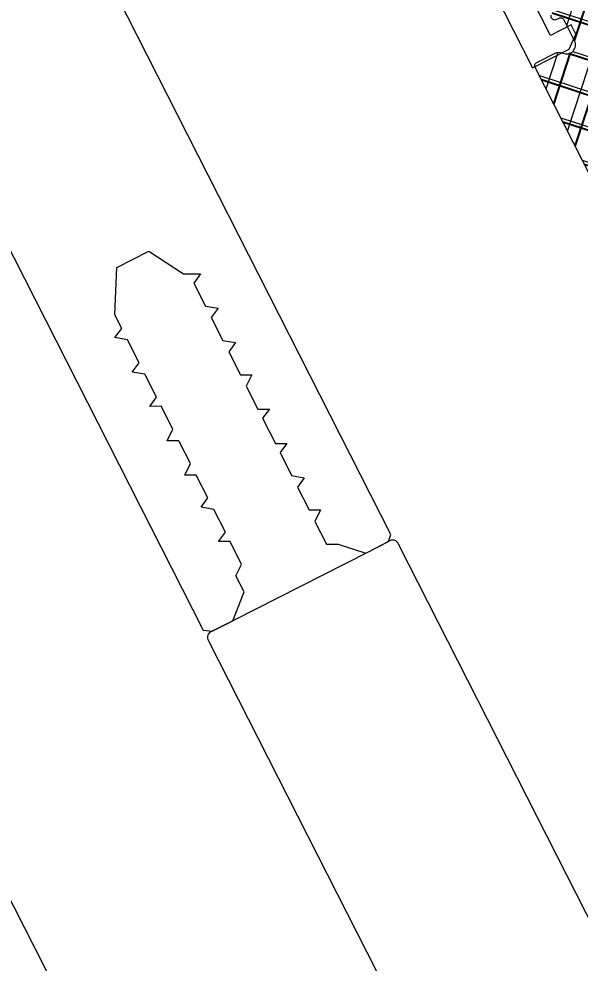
# Model space of a CAD drawing. Header units: millimetres. Extents: x -8417289 to 9420486, y 0 to 208205.
# Drawn here: x -194022.58 to -193995.96, y 106503.93 to 106548.73 of the extents above; entities that cross this region are included whole.
import ezdxf
from ezdxf import colors
from ezdxf.entities.mleader import LeaderData, LeaderLine
from ezdxf.math import Vec2, Vec3

# ---------------------------------------------------------------- set-up
doc = ezdxf.new("R2010")
doc.units = ezdxf.units.MM
doc.header["$MEASUREMENT"] = 0
doc.layers.get('0').update_dxf_attribs({"color": 250, "lineweight": 9})
for name, color, linetype, lineweight in [('_АР ТЕКСТ', 250, 'Continuous', 25), ('АР_Отметки', 250, 'Continuous', 15), ('АР_Перегородки витражные', 152, 'Continuous', 13), ('АР_Размеры нов.', 15, 'Continuous', 0), ('АР_Сущ Несущая стена', 216, 'Continuous', 30)]:
    doc.layers.add(name, color=color, linetype=linetype, lineweight=lineweight)
doc.layers.add('АРМИРОВАНИЕ', color=7, linetype='Continuous', lineweight=30, true_color=0xf57a00)
doc.layers.add('Тонкая', color=7, linetype='Continuous')
doc.layers.get('АР_Размеры нов.').off()
doc.styles.add('ISOCPEUR', font='isocpeur.TTF', dxfattribs={"width": 0.7})

# ---------------------------------------------------------------- blocks, each defined once
blk = doc.blocks.new('_DotSmall')
at = {"color": 0, "linetype": 'ByBlock', "const_width": 0.5}
blk.add_lwpolyline([(-0.0625, 0, 1), (0.0625, 0, 1)], format="xyb", close=True, dxfattribs=at)
blk = doc.blocks.new('стойка витр.')
h = blk.add_hatch()
h.set_pattern_fill('ANSI37', scale=0.5, angle=-69.23283665521843)
h.set_pattern_definition([(335.7671633447816, (-69115.31625940584, 318510.9409690977), (0.6515825639889636, 1.447617495164233), []), (65.76716334478155, (-69115.31625940584, 318510.9409690977), (-1.447617495164233, 0.6515825639889636), [])])
edge = h.paths.add_edge_path()
edge.add_line((-7.614656875375658, -25.62993601259222), (-7.273265914729564, -26.53020796886267))
edge.add_arc((-7.672138333263274, -26.68151659366696), 0.4266069692434679, -30.765631391378577, 20.77378547182468, ccw=False)
edge.add_arc((-6.938850257283542, -27.11794408495156), 0.4267278803339729, 149.2463648056786, 290.7703475873838)
edge.add_line((-6.787522688187892, -27.51693863464607), (-5.761497533734655, -27.12786096686614))
edge.add_arc((-5.826270069284272, -26.95688741173914), 0.1828317202082013, 290.7489596719217, 380.7853669983573)
edge.add_line((-5.655337706935825, -26.89200624793739), (-5.698566115868744, -26.77800989551906))
edge.add_arc((-5.527559815348082, -26.71316091253391), 0.1828894349380834, 65.75635340077491, 200.7677215485159, ccw=False)
edge.add_line((-5.452462167653721, -26.54640093915077), (-3.994188920449233, -27.29736676610628))
edge.add_arc((-4.339684557994865, -27.83227055815794), 0.6367804192296694, 19.809448943918426, 57.14148607166612, ccw=False)
edge.add_line((-3.740585688123247, -27.61647007986176), (-2.270775810728082, -31.49246202532231))
edge.add_arc((-2.862326952422118, -31.72816639327794), 0.6367804192285443, -15.60715938413449, 21.72487774361298, ccw=False)
edge.add_line((-2.249025291763246, -31.89948590572749), (-2.842686385673005, -33.42856309223862))
edge.add_arc((-3.009474684396633, -33.35352837480535), 0.1828894349365558, 200.7666051236535, 335.7779732896313, ccw=False)
edge.add_line((-3.180482248484623, -33.41837402567035), (-3.223710657359334, -33.30437767335388))
edge.add_arc((-3.394684212462365, -33.36915020895407), 0.1828317202037067, 20.74895968940122, 110.7853670142414)
edge.add_line((-3.459565376309911, -33.19821784662781), (-4.485590530792251, -33.58729551440774))
edge.add_arc((-4.334307311281267, -33.98630688185023), 0.4267278803335083, 110.7639791032461, 252.2879618854569)
edge.add_arc((-4.593835025358378, -34.79921876089735), 0.4266069692128739, 20.760541213745626, 72.2999580801698, ccw=False)
edge.add_line((-4.194927641627146, -34.64800234186259), (-3.805871961842058, -35.67396951244882))
edge.add_arc((-3.976804324152614, -35.73885067632053), 0.1828317201976034, -69.25104032001241, 20.78536702306718, ccw=False)
edge.add_line((-3.912031788582681, -35.9098242314285), (-10.63804850899032, -38.46038830642647))
edge.add_arc((-10.76198657700206, -38.18099989774544), 0.3056444463879536, 200.8460379983515, 293.92230867425997, ccw=False)
edge.add_line((-11.04762355046114, -38.2897659172595), (-11.3069940036512, -37.6057878035499))
edge.add_arc((-11.02280217192234, -37.49789568213767), 0.3039830703908278, 175.7219656777917, 200.7890354028728, ccw=False)
edge.add_line((-11.32593828623067, -37.47521963119652), (-11.26283276302274, -35.23454482450325))
edge.add_arc((-11.5667631736687, -35.21197449929495), 0.3047673113958011, 355.7529257944983, 510.3971654946409)
edge.add_arc((-3.085478140807247, -39.81161386289363), 9.95296756819478, 151.493160172311, 169.5799937381118)
edge.add_arc((-13.27454869620142, -38.00608067109534), 0.4002801790508524, 282.30928711923883, 359.2250395672268, ccw=False)
edge.add_arc((-13.15914824141406, -37.79549114656839), 0.6024183835459826, 172.8865217206561, 267.13931994465963, ccw=False)
edge.add_arc((-2.924576102079248, -39.73891867786803), 11.01872594919693, 160.6453850739864, 169.4469810176308, ccw=False)
edge.add_arc((-19.07760885644255, -34.09585671602533), 6.091684827120307, 340.9199566399376, 360.7754221413588)
edge.add_arc((-13.29124725463213, -34.01305259408502), 0.3047655738143686, 359.9316076928689, 436.4302022680961)
edge.add_line((-13.21974018984474, -33.71679460741143), (-14.0766899229202, -33.52020163946145))
edge.add_arc((-14.00514734915965, -33.22393144415915), 0.3047857747414494, 145.1100748207506, 256.424251871352, ccw=False)
edge.add_line((-14.2551486332959, -33.04959347808472), (-13.74402617113083, -32.33421562775766))
edge.add_arc((-13.99402745527389, -32.1598776616858), 0.3047857747455562, 325.1100748218798, 436.4242518702226)
edge.add_line((-13.92248488150653, -31.86360746638093), (-14.7794566025841, -31.6669565144839))
edge.add_arc((-14.7079140287954, -31.37068631918638), 0.3047857747434108, 145.1100748199116, 256.4242518659954, ccw=False)
edge.add_line((-14.95791531293071, -31.19634835310717), (-14.44679285076563, -30.48097050278011))
edge.add_arc((-14.69684457899481, -30.30662212908397), 0.3048331054870662, 325.1138936033488, 425.7589859189499)
edge.add_line((-14.57168746687239, -30.0286672415823), (-16.28069433249766, -29.27720980550657))
edge.add_arc((-16.15556139849932, -28.99925320327871), 0.3048247429148342, 110.79403674408451, 245.7632621299588, ccw=False)
edge.add_line((-16.26377712844987, -28.71428394233226), (-7.850470401957864, -25.52388481301023))
edge.add_arc((-7.785589238115906, -25.69481717533219), 0.1828317201977073, 20.785366643697614, 110.7853670130821, ccw=False)
edge = h.paths.add_edge_path(flags=16)
edge.add_line((-3.343847721320344, -31.0696095920357), (-4.256775251385989, -28.66215553430811))
edge.add_arc((-4.763091039367282, -28.8541548874382), 0.5414973949720253, 20.7671633452251, 110.7671633452251)
edge.add_line((-4.955090392497368, -28.34783909945691), (-5.880512773175724, -28.69876731990371))
edge.add_arc((-5.68851342006019, -29.20508310789228), 0.5414973949736688, 110.7671633435124, 200.7671633435124)
edge.add_line((-6.194829208048759, -29.39708246100781), (-5.281901677954011, -31.8045365187354))
edge.add_arc((-4.775585889972717, -31.61253716560532), 0.5414973949720253, 200.7671633452251, 290.7671633452251)
edge.add_line((-4.583586536842631, -32.11885295358661), (-3.658164156164275, -31.76792473313981))
edge.add_arc((-3.850163509294362, -31.26160894516579), 0.541497394965222, 290.7671633454981, 380.7671633454981)
edge = h.paths.add_edge_path(flags=16)
edge.add_line((-6.665125275787432, -32.97088079506648), (-8.003619441966293, -29.4411776089255))
edge.add_arc((-8.509935229947587, -29.63317696205559), 0.5414973949720253, 20.7671633452251, 110.7671633452251)
edge.add_line((-8.701934583077673, -29.12686117407429), (-11.1093675273587, -30.03978069775621))
edge.add_arc((-10.91736817424317, -30.54609648574478), 0.5414973949736688, 110.7671633435124, 200.7671633435124)
edge.add_line((-11.42368396223173, -30.73809583886032), (-10.08518979602377, -34.2677990250013))
edge.add_arc((-9.578874008042476, -34.07579967187121), 0.5414973949720253, 200.7671633452251, 290.7671633452251)
edge.add_line((-9.38687465491239, -34.5821154598525), (-6.979441710631363, -33.66919593617058))
edge.add_arc((-7.171441063761449, -33.16288014819656), 0.541497394965222, 290.7671633454981, 380.7671633454981)
at = {"lineweight": 0, "ltscale": 100, "transparency": 33554687}
for points in [[(-4.8720624113339, 3.563811556159635), (-32.68827406296623, -6.984337978748954), (-32.78663952485658, -7.412805841304362), (-32.39756185706938, -8.438830995786702), (-31.09647737510386, -9.118948907402228), (-30.2985029091069, -8.81635004535201), (-29.78357822878752, -9.142708211846184), (-28.64349873815081, -8.710380147196702), (-28.58844165704795, -8.16787993638718), (-28.18751332900138, -8.537466511741513), (-27.04754980615689, -8.105182423096267), (-26.87849637278123, -7.51945380341931), (-26.47751006082399, -7.889018390778801), (-25.33748855406884, -7.456712314131437), (-25.28243147299509, -6.914212103321915), (-24.7675067926466, -7.240570269808813), (-23.62748528589145, -6.808264193168725), (-23.5724282048177, -6.265763982351928), (-23.05744554058765, -6.592100160843984), (-21.91748201774317, -6.159816072198737), (-21.86242493664031, -5.617315861389216), (-21.46149660859373, -5.986902436743549), (-20.32147510183859, -5.554596360096184), (-20.15236368455226, -4.968845752424386), (-19.75143535650568, -5.338432327778719), (-18.6114718336612, -4.906148239133472), (-18.44241840028553, -4.320419619456516), (-18.0414320883574, -4.689984206808731), (-17.35739599072258, -4.430591765623831), (-15.14439867439796, -4.764904394331097), (-14.53915697429329, -6.360969294146344), (-15.78927863537683, -7.87813783652382), (-15.87193323494284, -8.691881148712127), (-16.27286156296032, -8.322294573416002), (-17.41288306971546, -8.754600650063367), (-17.58193650312023, -9.340329269682115), (-17.9828648311377, -8.97074269438599), (-19.12288633789285, -9.403048771026079), (-19.29193977129762, -9.988777390644827), (-19.69292608322576, -9.61921280335082), (-20.83288960607024, -10.05149689199607), (-20.8879466871731, -10.59399710274738), (-21.40287136749248, -10.26763893631141), (-22.54295085812919, -10.6999670009609), (-22.59800793926115, -11.24246721171221), (-22.99893626727862, -10.87288063641608), (-24.25289614239591, -11.34839313392149), (-24.30795322352787, -11.89089334468008), (-24.70893953545601, -11.52132875738607), (-25.84896104221116, -11.95363483402616), (-26.01801447558682, -12.53936345364491), (-26.4189428036334, -12.16977687834878), (-27.55896431035944, -12.60208295499615), (-27.61402139149141, -13.14458316574746), (-28.12900405569235, -12.81824698731361), (-29.26896757853683, -13.25053107595886), (-29.32402465966879, -13.79303128671745), (-29.89022619093885, -15.05085136390699), (-29.45792011427693, -16.19087287064031), (-29.14341260807123, -16.33238676948531), (-1.327200956468005, -5.784237234569446)], [(-2.258247086545452, -23.27287612311193), (-7.844300284108613, -25.39115610946465), (-7.152623754285742, -27.21515572990756), (-6.480474312818842, -27.61228183979256), (-6.024430919787847, -27.43934621633525), (-6.413508587575052, -26.41332106186019), (-1.739484192192322, -24.64089033441996)], [(-69.8438361948356, -5.633594956780144), (-69.21493715024553, -5.916666730459838), (-30.90838462579995, 8.609511357899464), (-30.62531285212026, 9.238410402496811), (-31.1873041553481, 10.72042096611403)]]:
    blk.add_lwpolyline(points, dxfattribs=at)
blk.add_lwpolyline([(-60.62370682114852, -28.40042247599195), (-29.6323624739598, -16.64818975485105, 0.5239329190821609), (-29.45792011430603, -16.19087287058937), (-29.84699778209324, -15.16484771611431), (-32.39756185706938, -8.438830995786702), (-32.78663952485658, -7.412805841304362, 0.5239329190821609), (-33.2204523376422, -7.186144611914642), (-64.21182667926769, -18.93829823563283, 0.4143255057077639), (-64.53033920991584, -19.64587643784762), (-64.05480472955969, -20.89989428329136, 0.410627156480438), (-63.35370618529851, -21.2207818566676), (-62.72021259606117, -20.98055557451153, 0.4925517741577297), (-62.57218080674647, -20.68314875576471), (-62.75156135272118, -20.21010964907327, -0.4411110715409258), (-62.61002546586678, -19.89566012677096), (-60.83807044223067, -19.28752400128724, -0.2080566110632873), (-59.94503853938659, -19.40384657128016, -1.575399656426527e-05), (-56.87977393603069, -20.78551547546522, -0.4398191101055806), (-56.36006749374792, -22.15601788895583, -1.575399656426528e-05), (-57.73845635901671, -25.2227588602982, -0.2080566110632873)], format="xyb", dxfattribs=at)
at = {"color": 7, "lineweight": 0, "ltscale": 100, "transparency": 33554687}
blk.add_lwpolyline([(-16.26377712844987, -28.71428394233226), (-7.850470401957864, -25.52388481301023, -0.4142135642613711), (-7.614656875375658, -25.62993601259222), (-7.273265914729564, -26.53020796886267, -0.2287523810762611), (-7.305569090007339, -26.89973780277796, 0.7101639231358212), (-6.787522688187892, -27.51693863464607), (-5.761497533734655, -27.12786096686614, 0.4143996870914876), (-5.655337706935825, -26.89200624793739), (-5.698566115868744, -26.77800989551906, -0.6682503890445888), (-5.452462167653721, -26.54640093915077)], format="xyb", dxfattribs=at)
blk = doc.blocks.new('A$Cf7573d2c')
h = blk.add_hatch()
h.set_pattern_fill('ANSI37', color=5, scale=0.4999999999999999, angle=11.05056813833426)
h.set_pattern_definition([(56.05056813833426, (-325577.5326109263, -14427.20117750167), (-1.316880116997287, 0.8865568269756945), []), (146.0505681383342, (-325577.5326109263, -14427.20117750167), (-0.8865568269756945, -1.316880116997287), [])])
edge = h.paths.add_edge_path()
edge.add_line((53.15568665240426, -71.84455999218335), (54.10066208685748, -71.66000969718152))
edge.add_arc((54.18248049125657, -72.07869723569522), 0.4266069692410905, 49.51777340105292, 101.05719026425612, ccw=False)
edge.add_arc((54.73640786875238, -71.42958644543106), 0.4267278803678288, 229.5297695967836, 371.0537523784885)
edge.add_line((55.15521898376755, -71.34776998117741), (54.94489004521165, -70.27079700716422))
edge.add_arc((54.76543719321895, -70.30578431646067), 0.1828317201694488, 11.03236445595228, 101.0687717823854)
edge.add_line((54.7303358616773, -70.12635373260127), (54.61067896033637, -70.14972229399427))
edge.add_arc((54.57562182683224, -69.97022426391564), 0.1828894349371679, 146.0397581948859, 281.0511263426278, ccw=False)
edge.add_line((54.42392868350726, -69.86805902677588), (55.41024150652811, -68.55744941602461))
edge.add_arc((55.87916092157176, -68.98826710893277), 0.6367804192400961, 100.09285373580963, 137.4248908635569, ccw=False)
edge.add_line((55.7675690172473, -68.36134083797515), (59.83602538472041, -67.56678597940481))
edge.add_arc((59.96850951681367, -68.18963207348673), 0.6367804191160473, 64.67624540846452, 102.00828253621182, ccw=False)
edge.add_line((60.24088129645679, -67.61404288333142), (61.64782822388224, -68.45725749440317))
edge.add_arc((61.54572023362346, -68.6089891777656), 0.1828894349345614, -78.94999008860498, 56.06137807737059, ccw=False)
edge.add_line((61.58077386952937, -68.78848789090989), (61.46111696830485, -68.81185645227379))
edge.add_arc((61.49610427769884, -68.9913093042758), 0.1828317201972567, 101.0323644853947, 191.0687718102334)
edge.add_line((61.31667369382922, -69.02641063591), (61.5270026322687, -70.10338360995229))
edge.add_arc((61.94582283864131, -70.02161369747758), 0.4267278803313772, 191.0473838963396, 332.5713666785517)
edge.add_arc((62.70327143611815, -70.41461748833981), 0.4266069692042858, 101.04394600933591, 152.5833628757599, ccw=False)
edge.add_line((62.62154981598724, -69.99591104824503), (63.69846192700788, -69.78559399610094))
edge.add_arc((63.73356325865052, -69.96502457996553), 0.1828317201939337, 11.032364470050595, 101.06877181313263, ccw=False)
edge.add_line((63.91301611065865, -69.93003727062023), (65.29180877562612, -76.99003789461858))
edge.add_arc((64.99551066640528, -77.06504428161418), 0.3056444464046082, -78.87055721437832, 14.2057134615319, ccw=False)
edge.add_line((65.05450805288274, -77.3649406570621), (64.33656664565206, -77.50515202515817))
edge.add_arc((64.27818671723436, -77.20682755241624), 0.3039830703818922, 256.0053704728485, 281.07244019792967, ccw=False)
edge.add_line((64.2046742036473, -77.50178791827057), (62.00679334101733, -77.0614180622797))
edge.add_arc((61.93325097918449, -77.35717917385819), 0.3047673114133029, 76.03633058298668, 230.6805702831305)
edge.add_arc((67.89833459834982, -69.77386489183748), 9.952967568197614, 231.7765649659958, 249.8633985317965)
edge.add_arc((64.39904336975559, -79.51204078812538), 0.4002801790500968, 2.592691911632528, 79.50844435962068, ccw=False)
edge.add_arc((64.21095152774018, -79.36275357584572), 0.6024183835098907, 253.1699265163699, 347.42272474037384, ccw=False)
edge.add_arc((67.8538384741732, -69.6030019325488), 11.01872594909504, 240.92878986685412, 249.7303858104985, ccw=False)
edge.add_arc((59.56550229921984, -84.57190633206682), 6.091684827287554, 61.20336143423747, 81.05882693565867)
edge.add_arc((60.46047847562673, -78.85457699437922), 0.304765573773833, 80.21501248920164, 156.7136070644281)
edge.add_line((60.18053901626263, -78.73409482122224), (59.84213466581423, -79.54557133703202))
edge.add_arc((59.56218916597427, -79.42505210376291), 0.3047857747146659, 225.3934796143645, 336.7076566649676, ccw=False)
edge.add_line((59.34815820830408, -79.64204315801908), (58.72930734895635, -79.01751513300405))
edge.add_arc((58.51527639129254, -79.23450618727465), 0.3047857747204647, 45.39347961712065, 156.7076566654629)
edge.add_line((58.23533089144621, -79.11398695400567), (57.89686567790341, -79.92547535613994))
edge.add_arc((57.61692017800742, -79.8049561228095), 0.3047857747903789, 225.3934796124579, 336.70765665854196, ccw=False)
edge.add_line((57.40288922027685, -80.02194717711245), (56.78403836104553, -79.39741915209743))
edge.add_arc((56.56998863134884, -79.6144581702775), 0.3048331054787136, 45.39729839756555, 146.0423907131674)
edge.add_line((56.31714448623825, -79.44418468297226), (55.28802957176231, -81.0018480734143))
edge.add_arc((55.03517965588581, -80.83159812799333), 0.3048247428844842, 191.0774415371329, 326.04666692300657, ccw=False)
edge.add_line((54.73603428946808, -80.89016581213218), (53.01135739893652, -72.0590919078968))
edge.add_arc((53.19078798283557, -72.02399057630869), 0.1828317202172855, 101.06877142490288, 191.0687717942894, ccw=False)
edge = h.paths.add_edge_path(flags=16)
edge.add_line((59.23813135258388, -68.55309740688244), (56.71113389532547, -69.04661089844012))
edge.add_arc((56.81492556333978, -69.57806806363078), 0.5414973949906723, 101.0505681359266, 191.0505681359267)
edge.add_line((56.28346839814913, -69.68185973164509), (56.47317437781021, -70.65323444815294))
edge.add_arc((57.00463154293539, -70.54944278017501), 0.5414973949194297, 191.0505681334767, 281.0505681334768)
edge.add_line((57.10842321091332, -71.08089994530019), (59.63542066817172, -70.58738645372796))
edge.add_arc((59.53162900015741, -70.0559292885373), 0.5414973949906723, 281.0505681359267, 371.0505681359267)
edge.add_line((60.06308616534807, -69.95213762052299), (59.8733801858034, -68.98076290400058))
edge.add_arc((59.34192302063457, -69.08455457205127), 0.5414973949762222, 11.05056814014731, 101.0505681401473)
edge = h.paths.add_edge_path(flags=16)
edge.add_line((60.55157991347369, -72.1476167988294), (56.84660745610017, -72.87118456036842))
edge.add_arc((56.95039912417269, -73.40264172550087), 0.5414973949447008, 101.0505681431519, 191.0505681431519)
edge.add_line((56.41894195904024, -73.50643339357339), (56.91245112242177, -76.03340868896339))
edge.add_arc((57.44390828760515, -75.92961702092725), 0.541497394987715, 191.050568138341, 281.050568138341)
edge.add_line((57.54769995564129, -76.46107418611064), (61.25267241301481, -75.73750642454252))
edge.add_arc((61.14888074494229, -75.20604925941007), 0.5414973949447008, 281.0505681431519, 371.0505681431519)
edge.add_line((61.68033791007474, -75.10225759133755), (61.18682874669321, -72.57528229594755))
edge.add_arc((60.65537158152438, -72.67907396399823), 0.5414973949762222, 11.05056814014731, 101.0505681401473)
at = {"color": 5, "lineweight": 0, "ltscale": 100, "transparency": 33554687}
for points in [[(24.84361533320043, -64.21413804324402), (30.5457701429259, -93.41157833833131), (30.95148985553533, -93.58084731984127), (32.02846282953396, -93.37051838135812), (32.91841456328984, -92.2028852563817), (32.75483463390265, -91.3652869478974), (33.16341741790529, -90.91283011251653), (32.92970803170465, -89.71613937416987), (32.40428244089708, -89.57031170348637), (32.83623378630728, -89.23751176930091), (32.60254817281384, -88.04094275718671), (32.05375402071513, -87.7754581853078), (32.48569347965531, -87.44259738799883), (32.25199597980827, -86.24596751274657), (31.72657038911711, -86.10013984210673), (32.13515317311976, -85.64768300669675), (31.90145567327272, -84.4510531314445), (31.37603008258156, -84.3052254607901), (31.78460098023061, -83.85270776228572), (31.55091536673717, -82.65613875015697), (31.0254897759296, -82.51031107948802), (31.4574411213398, -82.17751114530256), (31.22374362149276, -80.9808812700503), (30.67493758304045, -80.71533583504788), (31.10688892833423, -80.38253590086242), (30.87320331484079, -79.18596688874823), (30.3244091628585, -78.92048231686931), (30.75634862179868, -78.58762151958945), (30.61612536734901, -77.8696192491625), (31.31914049666375, -75.74479177764442), (32.99445883987937, -75.41760814606096), (34.2788739084499, -76.90585627224937), (35.06699374923483, -77.12466458456765), (34.63504240394104, -77.45746451872401), (34.86873990378808, -78.65409439397627), (35.41753405577037, -78.91957896586973), (34.98558271059301, -79.25237890004064), (35.21928021044005, -80.44900877527834), (35.76807436242234, -80.71449334718636), (35.33613490348216, -81.04735414448078), (35.5698205169756, -82.24392315659497), (36.09524610766675, -82.38975082726392), (35.68666332366411, -82.8422076626448), (35.92037270986475, -84.03889840100601), (36.44579830055591, -84.18472607170406), (36.01384695526212, -84.51752600586042), (36.27090113016311, -85.83375191917003), (36.79632672073785, -85.97957958988263), (36.36438726191409, -86.3124403871625), (36.59808476176113, -87.50907026241475), (37.14687891374342, -87.77455483427912), (36.71492756844964, -88.10735476847913), (36.94862506829668, -89.30398464370228), (37.47405065898784, -89.44981231440033), (37.06547976133879, -89.90233001289016), (37.29916537483223, -91.09889902500436), (37.82459096552338, -91.24472669570241), (38.96880655235145, -92.01509427773999), (40.1654364275746, -91.7813967778784), (40.35800122097135, -91.49528498963627), (34.65584641124588, -62.29784469456354)], [(51.73646704759449, -66.1671774207789), (52.88157409906853, -72.03060903266305), (54.79614538163878, -71.65670016474905), (55.30101650545839, -71.06121786679432), (55.20753037370741, -70.58252939883096), (54.13055739959236, -70.79285833732865), (53.17241072526667, -65.88674279826228)], [(22.94347876822576, -129.8061585653631), (23.32863212761004, -129.2340567151259), (15.4760210152017, -89.0253721447516), (14.90391916502267, -88.64021878529456), (13.34831858612597, -88.94402196916053)]]:
    blk.add_lwpolyline(points, dxfattribs=at)
for points in [[(54.73603428946808, -80.89016581213218), (53.01135739893652, -72.0590919078968, -0.4142135642613711), (53.15568665240426, -71.84455999218335), (54.10066208685748, -71.66000969718152, -0.2287523810762611), (54.45943891291972, -71.75421682199521, 0.7101639231358212), (55.15521898376755, -71.34776998117741), (54.94489004521165, -70.27079700716422, 0.4143996870914876), (54.7303358616773, -70.12635373260127), (54.61067896033637, -70.14972229399427, -0.6682503890445888), (54.42392868350726, -69.86805902677588)], [(46.93983379960991, -124.5607638076181), (40.58675144321751, -92.03052029560786, 0.5239329190821609), (40.1654364275746, -91.78139677789295), (39.08846345345955, -91.99172571639065), (32.02846282953396, -93.37051838135812), (30.95148985553533, -93.58084731984127, 0.5239329190821609), (30.65486346394755, -93.97018220560858), (37.00786279537715, -126.5004419321049, 0.4143255057077639), (37.65153361205012, -126.9338067024219), (38.9678203741787, -126.676740644034, 0.410627156480438), (39.4024325129576, -126.0398573796992), (39.2725701663876, -125.3749073325598, 0.4925517741577297), (39.00441380601842, -125.1788043166307), (38.50788569322322, -125.2757744666596, -0.4411110715409258), (38.22183476819191, -125.0831977869093), (37.92148406605702, -123.2340240231424, -0.2080566110632873), (38.18685929093044, -122.3734353235923, -1.575399656426527e-05), (40.06604728137609, -119.585334079733, -0.4398191101055806), (41.50460271420889, -119.3043893908471, -1.575399656426528e-05), (44.29471273510717, -121.1805935695593, -0.2080566110632873)]]:
    blk.add_lwpolyline(points, format="xyb", dxfattribs=at)
at = {"layer": 'АР_Перегородки витражные', "rotation": 80.28340479355269}
blk.add_blockref('стойка витр.', (29.17858439369593, -60.01344902928395), dxfattribs=at)
blk = doc.blocks.new('A$Cd39b9c29')
at = {"color": 241, "ltscale": 100, "true_color": 0xf7abae, "rotation": 15.99619938090556}
blk.add_blockref('A$Cf7573d2c', (194.7143770353869, -6002.058359785675), dxfattribs=at)
blk = doc.blocks.new('A$Cec9b444d')
at = {"layer": 'Тонкая', "ltscale": 100, "rotation": 359.8999999999999}
blk.add_blockref('A$Cd39b9c29', (-19.13216614062549, 2.909131854816223), dxfattribs=at)

msp = doc.modelspace()

# ---------------------------------------------------------------- hatches: boundary and pattern name
at = {"layer": 'АРМИРОВАНИЕ', "ltscale": 100, "true_color": 0xf8991e}
h = msp.add_hatch(dxfattribs=at)
h.set_pattern_fill('ANSI31', color=30, scale=2500)
h.set_pattern_definition([(45, (-1133159.002834074, 148720.9327153885), (-220.9708691207961, 220.9708691207961), [])])
edge = h.paths.add_edge_path()
edge.add_arc((-197003.1459597489, 115351.0048205543), 9147.789676423537, 278.2889987344298, 298.171626419314)
edge.add_line((-192684.3438729916, 107286.88648688), (-192684.3438729916, 107888.4013866964))
edge.add_line((-192684.3438729916, 107888.4013866964), (-195684.3438729916, 107888.4013866964))
edge.add_line((-195684.3438729916, 107888.4013866964), (-195684.3438729917, 106298.7776349361))

# ---------------------------------------------------------------- linework, layer by layer
at = {"layer": 'АР_Сущ Несущая стена', "lineweight": 18, "ltscale": 100}
for centre, radius, start, end in [((-197116.3547424845, 115484.5892881857), 9778.654617052323, 272.5925479651556, 356.6353913736798), ((-197124.0221649795, 115502.5789153872), 9144.28346907419, 272.8206375183279, 356.2887310665694)]:
    msp.add_arc(centre, radius, start, end, dxfattribs=at)

# ---------------------------------------------------------------- block references
at = {"layer": 'АР_Размеры нов.', "ltscale": 100}
msp.add_blockref('A$Cec9b444d', (-194233.915110983, 112600.6824583525), dxfattribs=at)

# ---------------------------------------------------------------- leaders
at = {"layer": '_АР ТЕКСТ'}
ml = msp.add_multileader_mtext('Standard', dxfattribs=at)
ml.set_content('{\\W0.8;-2,550}', color=256, style='ISOCPEUR')
ml.set_leader_properties(color=256, linetype='Continuous', lineweight=-1)
ml.set_arrow_properties(name='DOTSMALL')
ml.build(insert=Vec2(0, 0))
ml.multileader.update_dxf_attribs({"has_text_frame": 1, "text_left_attachment_type": 4, "text_right_attachment_type": 4, "dogleg_length": 100, "arrow_head_size": 180})
ctx = ml.context
ctx.base_point, ctx.char_height, ctx.arrow_head_size, ctx.landing_gap_size, ctx.plane_origin = Vec3(-302775.822290387, 123943.2638625839, -1.961751612303354), 250, 180, 50, Vec3(-302295.4889269536, 121699.245469789, -1.961751612303354)
ctx.left_attachment, ctx.right_attachment = 4, 4
notes = []
notes.append((ctx, [(0, (0, 0, 0), (0, 0), (1, 0), 1, [])]))
ctx.mtext.insert, ctx.mtext.width, ctx.mtext.defined_height, ctx.mtext.line_spacing_style, ctx.mtext.flow_direction = Vec3(-302725.822290387, 124276.5971959173, -1.961751612303354), 801.0864057841361, 330.709552927064, 2, 5
ml = msp.add_multileader_mtext('Standard', dxfattribs=at)
ml.set_content('{\\W0.8;-2,550}', color=256, style='ISOCPEUR')
ml.set_leader_properties(color=256, linetype='Continuous', lineweight=-1)
ml.set_arrow_properties(name='DOTSMALL')
ml.build(insert=Vec2(0, 0))
ml.multileader.update_dxf_attribs({"has_text_frame": 1, "text_left_attachment_type": 4, "text_right_attachment_type": 4, "dogleg_length": 100, "arrow_head_size": 180})
ctx = ml.context
ctx.base_point, ctx.char_height, ctx.arrow_head_size, ctx.landing_gap_size, ctx.plane_origin = Vec3(-314736.0148765142, 120073.2763382189, -1.961751612303354), 250, 180, 50, Vec3(-314255.6815130808, 117829.2579454239, -1.961751612303354)
ctx.left_attachment, ctx.right_attachment = 4, 4
notes.append((ctx, [(0, (0, 0, 0), (0, 0), (1, 0), 1, [])]))
ctx.mtext.insert, ctx.mtext.width, ctx.mtext.defined_height, ctx.mtext.line_spacing_style, ctx.mtext.flow_direction = Vec3(-314686.0148765142, 120406.6096715522, -1.961751612303354), 801.0864057841361, 330.709552927064, 2, 5
at = {"layer": 'АР_Отметки'}
ml = msp.add_multileader_mtext('Standard', dxfattribs=at)
ml.set_content('%%P0,000', color=256, style='ISOCPEUR')
ml.set_leader_properties(color=256, linetype='Continuous', lineweight=-1)
ml.set_arrow_properties(name='DOTSMALL')
ml.build(insert=Vec2(0, 0))
ml.multileader.update_dxf_attribs({"has_text_frame": 1, "text_left_attachment_type": 4, "text_right_attachment_type": 4, "dogleg_length": 100, "arrow_head_size": 180})
ctx = ml.context
ctx.base_point, ctx.char_height, ctx.arrow_head_size, ctx.landing_gap_size, ctx.plane_origin = Vec3(-195860.622478677, 128720.7430100038, -0.1595442850443263), 250, 180, 50, Vec3(-198931.7041943423, 127131.194468972, -0.1595442850443263)
ctx.left_attachment, ctx.right_attachment = 4, 4
notes.append((ctx, [(0, (0, 0, 0), (0, 0), (1, 0), 1, [])]))
ctx.mtext.insert, ctx.mtext.width, ctx.mtext.line_spacing_style, ctx.mtext.flow_direction = Vec3(-195810.622478677, 129054.0763433372, -0.1595442850443263), 852.6970314602484, 2, 5
ml = msp.add_multileader_mtext('Standard', dxfattribs=at)
ml.set_content('{\\W0.8;-2,250}', color=256, style='ISOCPEUR')
ml.set_leader_properties(color=256, linetype='Continuous', lineweight=-1)
ml.set_arrow_properties(name='DOTSMALL')
ml.build(insert=Vec2(0, 0))
ml.multileader.update_dxf_attribs({"has_text_frame": 1, "text_left_attachment_type": 4, "text_right_attachment_type": 4, "dogleg_length": 100, "arrow_head_size": 180})
ctx = ml.context
ctx.base_point, ctx.char_height, ctx.arrow_head_size, ctx.landing_gap_size, ctx.plane_origin = Vec3(-297233.6192957293, 128352.8588700729), 250, 180, 50, Vec3(-296855.5361043215, 126878.8351738673)
ctx.left_attachment, ctx.right_attachment = 4, 4
notes.append((ctx, [(0, (0, 0, 0), (0, 0), (1, 0), 1, [])]))
ctx.mtext.insert, ctx.mtext.width, ctx.mtext.defined_height, ctx.mtext.line_spacing_style, ctx.mtext.flow_direction = Vec3(-297183.6192957293, 128686.1922034062), 769.9889591111103, 343.8884462512117, 2, 5
ml = msp.add_multileader_mtext('Standard', dxfattribs=at)
ml.set_content('0,000', color=256, style='ISOCPEUR')
ml.set_leader_properties(color=256, linetype='Continuous', lineweight=-1)
ml.set_arrow_properties(name='DOTSMALL')
ml.build(insert=Vec2(0, 0))
ml.multileader.update_dxf_attribs({"has_text_frame": 1, "text_left_attachment_type": 4, "text_right_attachment_type": 4, "dogleg_length": 100, "arrow_head_size": 180})
ctx = ml.context
ctx.base_point, ctx.char_height, ctx.arrow_head_size, ctx.landing_gap_size, ctx.plane_origin = Vec3(-202684.2395502269, 121780.8524941115, -0.1595442850443263), 250, 180, 50, Vec3(-205755.3212658922, 120191.3039530797, -0.1595442850443263)
ctx.left_attachment, ctx.right_attachment = 4, 4
notes.append((ctx, [(0, (0, 0, 0), (0, 0), (1, 0), 1, [])]))
ctx.mtext.insert, ctx.mtext.width, ctx.mtext.line_spacing_style, ctx.mtext.flow_direction = Vec3(-202634.2395502269, 122114.1858274449, -0.1595442850443263), 852.6970314602484, 2, 5
ml = msp.add_multileader_mtext('Standard', dxfattribs=at)
ml.set_content('{\\W0.8;-2,250}', color=256, style='ISOCPEUR')
ml.set_leader_properties(color=256, linetype='Continuous', lineweight=-1)
ml.set_arrow_properties(name='DOTSMALL')
ml.build(insert=Vec2(0, 0))
ml.multileader.update_dxf_attribs({"has_text_frame": 1, "text_left_attachment_type": 4, "text_right_attachment_type": 4, "dogleg_length": 100, "arrow_head_size": 180})
ctx = ml.context
ctx.base_point, ctx.char_height, ctx.arrow_head_size, ctx.landing_gap_size, ctx.plane_origin = Vec3(-298305.7964583198, 120267.0421383413, 1.149675994230903e-08), 250, 180, 50, Vec3(-302964.3053933498, 116414.7346247101, 1.149675994230903e-08)
ctx.left_attachment, ctx.right_attachment = 4, 4
notes.append((ctx, [(0, (0, 0, 0), (0, 0), (1, 0), 1, [])]))
ctx.mtext.insert, ctx.mtext.width, ctx.mtext.defined_height, ctx.mtext.line_spacing_style, ctx.mtext.flow_direction = Vec3(-298255.7964583198, 120600.3754716746, 1.149675994230903e-08), 769.9889591111103, 343.8884462512117, 2, 5
ml = msp.add_multileader_mtext('Standard', dxfattribs=at)
ml.set_content('{\\W0.8;-2,250}', color=256, style='ISOCPEUR')
ml.set_leader_properties(color=256, linetype='Continuous', lineweight=-1)
ml.set_arrow_properties(name='DOTSMALL')
ml.build(insert=Vec2(0, 0))
ml.multileader.update_dxf_attribs({"has_text_frame": 1, "text_left_attachment_type": 4, "text_right_attachment_type": 4, "dogleg_length": 100, "arrow_head_size": 180})
ctx = ml.context
ctx.base_point, ctx.char_height, ctx.arrow_head_size, ctx.landing_gap_size, ctx.plane_origin = Vec3(-336127.5, 116985.8569053825, 1.149675994230903e-08), 250, 180, 50, Vec3(-337173.9636271417, 115928.762695511, 1.149675994230903e-08)
ctx.left_attachment, ctx.right_attachment = 4, 4
notes.append((ctx, [(0, (0, 0, 0), (0, 0), (1, 0), 1, [])]))
ctx.mtext.insert, ctx.mtext.width, ctx.mtext.defined_height, ctx.mtext.line_spacing_style, ctx.mtext.flow_direction = Vec3(-336077.5, 117319.1902387158, 1.149675994230903e-08), 769.9889591111103, 343.8884462512117, 2, 5
ml = msp.add_multileader_mtext('Standard', dxfattribs=at)
ml.set_content('{\\W0.8;-2,650}', color=256, style='ISOCPEUR')
ml.set_leader_properties(color=256, linetype='Continuous', lineweight=-1)
ml.set_arrow_properties(name='DOTSMALL')
ml.build(insert=Vec2(0, 0))
ml.multileader.update_dxf_attribs({"has_text_frame": 1, "text_left_attachment_type": 4, "text_right_attachment_type": 4, "dogleg_length": 100, "arrow_head_size": 180})
ctx = ml.context
ctx.base_point, ctx.char_height, ctx.arrow_head_size, ctx.landing_gap_size, ctx.plane_origin = Vec3(-302139.5, 114233.6666666667), 250, 180, 50, Vec3(-302336.2563643702, 112502.8541723344)
ctx.left_attachment, ctx.right_attachment = 4, 4
notes.append((ctx, [(0, (0, 0, 0), (0, 0), (1, 0), 1, [])]))
ctx.mtext.insert, ctx.mtext.width, ctx.mtext.defined_height, ctx.mtext.line_spacing_style, ctx.mtext.flow_direction = Vec3(-302089.5, 114567), 881.1857792269554, 430.9869369475685, 2, 5
for ctx, leaders in notes:
    for number, flags, end, landing, length, lines in leaders:
        leader = LeaderData()
        leader.index, (leader.has_last_leader_line, leader.has_dogleg_vector, leader.attachment_direction) = number, flags
        leader.last_leader_point, leader.dogleg_vector, leader.dogleg_length = Vec3(end), Vec3(landing), length
        for number, points, colour, breaks in lines:
            line = LeaderLine()
            line.index, line.vertices, line.color, line.breaks = number, Vec3.list(points), colors.encode_raw_color(colour), breaks
            leader.lines.append(line)
        ctx.leaders.append(leader)

doc.saveas('drawing.dxf')
